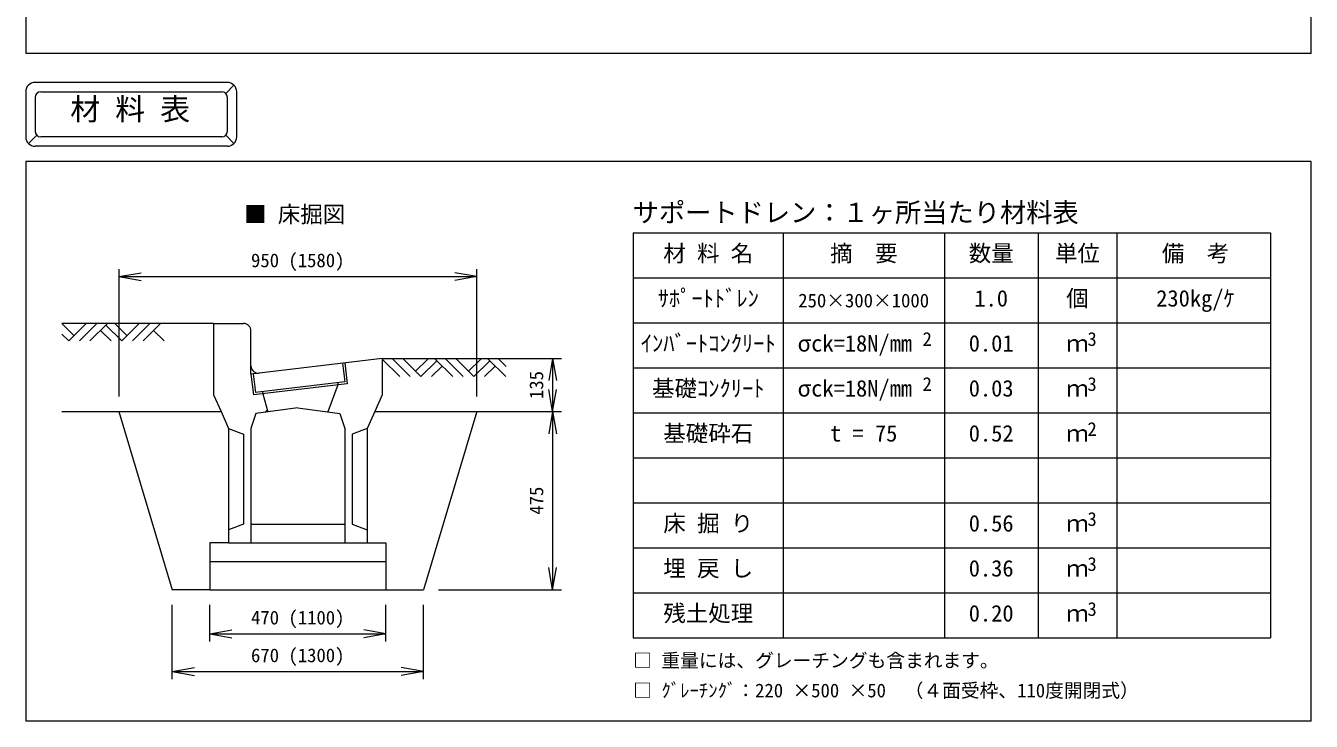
# Model space of a CAD drawing. Units: millimetres on the paper. Extents: x 76 to 506, y 34 to 571.
# Drawn here: x 81.9 to 253.4, y 34.5 to 127.2 of the extents above; entities that cross this region are included whole.
import ezdxf
from ezdxf.enums import TextEntityAlignment as Align

# ---------------------------------------------------------------- set-up
doc = ezdxf.new("R2010")
doc.units = ezdxf.units.MM
doc.layers.add('0_2', color=4, linetype='Continuous', lineweight=18)
doc.styles.add('ＭＳ ゴシック-5.0-0.0', font='')
doc.styles.get('ＭＳ ゴシック-5.0-0.0').set_extended_font_data('ＭＳ ゴシック-5.0-0.0')

msp = doc.modelspace()

# ---------------------------------------------------------------- linework, layer by layer
at = {"layer": '0_2'}
for p, q in [((81.949, 278.19), (81.949, 123.496)), ((253.449, 123.496), (253.449, 278.19)), ((253.449, 123.496), (81.949, 123.496)), ((81.949, 118.407), (81.949, 112.407)), ((108.846, 119.657), (83.199, 119.657)), ((83.949, 118.407), (108.096, 118.407)), ((108.627, 118.187), (109.73, 119.291)), ((110.096, 112.407), (110.096, 118.407)), ((83.199, 117.657), (83.199, 113.157)), ((108.846, 113.157), (108.846, 117.657)), ((83.419, 112.626), (82.315, 111.523)), ((108.096, 112.407), (83.949, 112.407)), ((108.627, 112.626), (109.73, 111.523)), ((108.846, 111.157), (83.199, 111.157)), ((253.449, 109.121), (81.949, 109.121)), ((81.949, 109.121), (81.949, 34.476)), ((253.449, 34.476), (253.449, 109.121)), ((163.002, 99.614), (163.002, 45.614)), ((163.002, 99.614), (248.002, 99.614)), ((183.002, 99.614), (183.002, 45.614)), ((204.502, 99.614), (204.502, 45.614)), ((217.002, 99.614), (217.002, 45.614)), ((227.502, 99.614), (227.502, 45.614)), ((248.002, 99.614), (248.002, 45.614)), ((94.377, 94.769), (94.377, 77.769)), ((142.127, 77.769), (142.127, 94.769)), ((94.377, 93.769), (97.332, 94.29)), ((94.377, 93.769), (142.127, 93.769)), ((94.377, 93.769), (97.332, 93.248)), ((142.127, 93.769), (139.173, 94.29)), ((142.127, 93.769), (139.173, 93.248)), ((163.002, 93.614), (248.002, 93.614)), ((88.403, 85.89), (86.775, 87.519)), ((107.002, 87.519), (86.775, 87.519)), ((90.032, 87.519), (87.696, 85.183)), ((91.446, 87.519), (89.11, 85.183)), ((92.86, 87.519), (90.525, 85.183)), ((95.474, 85.89), (93.846, 87.519)), ((97.103, 87.519), (94.767, 85.183)), ((98.517, 87.519), (96.181, 85.183)), ((99.931, 87.519), (97.596, 85.183)), ((107.002, 87.519), (107.002, 78.019)), ((107.002, 87.519), (111.002, 87.519)), ((163.002, 87.614), (248.002, 87.614)), ((87.696, 85.183), (86.775, 86.104)), ((93.353, 85.183), (91.939, 86.597)), ((94.767, 85.183), (92.646, 87.304)), ((100.424, 85.183), (99.01, 86.597)), ((112.002, 80.769), (112.002, 86.519)), ((129.502, 82.869), (112.002, 80.769)), ((129.502, 82.869), (129.502, 78.019)), ((129.502, 82.869), (153.443, 82.869)), ((129.502, 82.769), (131.838, 80.433)), ((130.917, 82.769), (133.252, 80.433)), ((132.331, 82.769), (134.667, 80.433)), ((133.96, 81.14), (135.588, 82.769)), ((134.667, 80.433), (136.788, 82.554)), ((136.574, 82.769), (138.909, 80.433)), ((137.988, 82.769), (140.324, 80.433)), ((139.402, 82.769), (141.738, 80.433)), ((141.031, 81.14), (142.659, 82.769)), ((141.738, 80.433), (143.859, 82.554)), ((143.645, 82.769), (145.98, 80.433)), ((145.059, 82.769), (146.057, 81.771)), ((152.238, 82.869), (151.717, 79.914)), ((152.238, 82.869), (152.238, 75.769)), ((152.238, 82.869), (152.759, 79.914)), ((112.002, 80.769), (112.336, 77.989)), ((112.009, 80.769), (112.003, 80.763)), ((112.3, 80.804), (112.598, 78.322)), ((124.215, 82.234), (124.513, 79.752)), ((124.513, 82.27), (124.846, 79.49)), ((136.081, 80.433), (137.495, 81.847)), ((143.152, 80.433), (144.566, 81.847)), ((163.002, 81.614), (248.002, 81.614)), ((124.846, 79.49), (112.336, 77.989)), ((124.513, 79.752), (112.598, 78.322)), ((123.605, 79.341), (122.269, 75.729)), ((123.569, 79.639), (123.605, 79.341)), ((107.002, 78.019), (108.002, 75.769)), ((113.541, 78.435), (113.577, 78.138)), ((113.577, 78.138), (114.236, 75.729)), ((129.502, 78.019), (128.502, 75.769)), ((152.238, 75.769), (151.717, 78.723)), ((152.238, 75.769), (152.759, 78.723)), ((112.666, 75.519), (112.002, 73.519)), ((118.252, 76.269), (112.666, 75.519)), ((114.172, 75.962), (113.893, 75.683)), ((118.252, 76.269), (123.839, 75.519)), ((123.839, 75.519), (124.502, 73.519)), ((152.238, 75.769), (151.717, 72.814)), ((152.238, 75.769), (152.759, 72.814)), ((152.238, 75.769), (152.238, 52.019)), ((163.002, 75.614), (248.002, 75.614)), ((109.002, 73.519), (111.002, 72.769)), ((111.002, 72.769), (111.002, 60.769)), ((112.002, 73.519), (112.002, 58.269)), ((124.502, 73.519), (124.502, 58.269)), ((127.502, 73.519), (125.502, 72.769)), ((125.502, 72.769), (125.502, 60.769)), ((163.002, 69.614), (248.002, 69.614)), ((163.002, 63.614), (248.002, 63.614)), ((111.002, 60.769), (109.002, 60.019)), ((112.002, 60.769), (124.502, 60.769)), ((125.502, 60.769), (127.502, 60.019)), ((109.002, 58.269), (127.502, 58.269)), ((163.002, 57.614), (248.002, 57.614)), ((106.502, 55.769), (130.002, 55.769)), ((152.238, 52.019), (151.717, 54.973)), ((152.238, 52.019), (152.759, 54.973)), ((137.002, 52.019), (153.443, 52.019)), ((163.002, 51.614), (248.002, 51.614)), ((101.502, 40.104), (101.502, 50.019)), ((106.502, 45.13), (106.502, 50.019)), ((130.002, 45.13), (130.002, 50.019)), ((135.002, 40.104), (135.002, 50.019)), ((106.502, 46.13), (109.457, 46.651)), ((130.002, 46.13), (127.048, 46.651)), ((106.502, 46.13), (130.002, 46.13)), ((106.502, 46.13), (109.457, 45.609)), ((130.002, 46.13), (127.048, 45.609)), ((163.002, 45.614), (248.002, 45.614)), ((101.502, 41.104), (104.457, 41.625)), ((135.002, 41.104), (132.048, 41.625)), ((101.502, 41.104), (135.002, 41.104)), ((101.502, 41.104), (104.457, 40.583)), ((135.002, 41.104), (132.048, 40.583)), ((253.449, 34.476), (81.949, 34.476))]:
    msp.add_line(p, q, dxfattribs=at)
at = {"layer": '0_2', "color": 2}
for p, q in [((86.775, 75.769), (94.377, 75.769)), ((94.377, 75.769), (108.002, 75.769)), ((94.377, 75.769), (101.502, 52.019)), ((108.002, 75.769), (109.002, 73.519)), ((128.502, 75.769), (127.502, 73.519)), ((128.502, 75.769), (142.127, 75.769)), ((142.127, 75.769), (135.002, 52.019)), ((142.127, 75.769), (153.443, 75.769)), ((109.002, 73.519), (109.002, 58.269)), ((127.502, 73.519), (127.502, 58.269)), ((106.502, 58.269), (106.502, 52.019)), ((109.002, 58.269), (106.502, 58.269)), ((127.502, 58.269), (130.002, 58.269)), ((130.002, 58.269), (130.002, 52.019)), ((106.502, 52.019), (101.502, 52.019)), ((106.502, 52.019), (130.002, 52.019)), ((130.002, 52.019), (135.002, 52.019))]:
    msp.add_line(p, q, dxfattribs=at)
at = {"layer": '0_2'}
for centre, radius, start, end in [((83.199, 118.407), 1.25, 90, 180), ((83.949, 117.657), 0.75, 90, 180), ((108.096, 117.657), 0.75, 0, 90), ((108.846, 118.407), 1.25, 0, 90), ((83.199, 112.407), 1.25, 180, 270), ((83.949, 113.157), 0.75, 180, 270), ((108.096, 113.157), 0.75, 270, 0), ((108.846, 112.407), 1.25, 270, 0), ((111.002, 86.519), 1, 0, 90), ((113.002, 81.874), 1, 180, 275.71059)]:
    msp.add_arc(centre, radius, start, end, dxfattribs=at)

# ---------------------------------------------------------------- texts
at = {"layer": '0_2', "color": 7, "style": 'ＭＳ ゴシック-5.0-0.0'}
for s, height, p in [('材 料 表', 2.933, (87.887, 113.754)), ('■ 床掘図', 2.199, (111.081, 100.322)), ('サポートドレン：１ヶ所当たり材料表', 2.566, (162.921, 100.266)), ('材 料 名', 2.199, (167.007, 95.114)), ('摘\u3000要', 2.199, (189.255, 95.114)), ('数量', 2.199, (207.753, 95.114)), ('単位', 2.199, (219.253, 95.114)), ('備\u3000考', 2.199, (233.507, 95.114)), ('950 (1580)', 1.833, (112.004, 94.47)), ('ｻﾎﾟｰﾄﾄﾞﾚﾝ', 2.199, (166.261, 89.115)), ('250×300×1000', 1.833, (185.005, 89.115)), ('1.0', 2.199, (208.503, 89.116)), ('個', 2.199, (220.754, 89.115)), ('230kg/ｹ', 2.199, (232.762, 89.115)), ('ｲﾝﾊﾞｰﾄｺﾝｸﾘｰﾄ', 2.199, (164.006, 83.115)), ('σck=18N/mm', 2.199, (184.91, 83.115)), ('2', 1.833, (201.588, 83.977)), ('0.01', 2.199, (207.753, 83.115)), ('3', 1.833, (223.582, 83.976)), ('ｍ', 2.199, (220.754, 83.114)), ('基礎ｺﾝｸﾘｰﾄ', 2.199, (165.506, 77.115)), ('σck=18N/mm', 2.199, (184.91, 77.115)), ('2', 1.833, (201.589, 77.976)), ('0.03', 2.199, (207.753, 77.115)), ('ｍ', 2.199, (220.754, 77.114)), ('3', 1.833, (223.582, 77.976)), ('基礎砕石', 2.199, (167.006, 71.115)), ('t = 75', 2.199, (189.256, 71.115)), ('0.52', 2.199, (207.753, 71.115)), ('2', 1.833, (223.585, 71.976)), ('ｍ', 2.199, (220.754, 71.114)), ('床 掘 り', 2.199, (167.007, 59.116)), ('0.56', 2.199, (207.753, 59.116)), ('3', 1.833, (223.583, 59.976)), ('ｍ', 2.199, (220.754, 59.115)), ('埋 戻 し', 2.199, (167.006, 53.116)), ('0.36', 2.199, (207.753, 53.116)), ('ｍ', 2.199, (220.754, 53.115)), ('3', 1.833, (223.583, 53.976)), ('残土処理', 2.199, (167.006, 47.116)), ('0.20', 2.199, (207.753, 47.116)), ('3', 1.833, (223.583, 47.976)), ('470 (1100)', 1.833, (112.004, 46.831)), ('ｍ', 2.199, (220.754, 47.115)), ('670 (1300)', 1.833, (112.004, 41.804)), ('□ 重量には、グレーチングも含まれます。', 1.833, (163.002, 41.117)), ('□ ｸﾞﾚｰﾁﾝｸﾞ：220 ×500 ×50  （４面受枠、110度開閉式）', 1.833, (163.002, 37.117))]:
    msp.add_text(s, height=height, dxfattribs=at).set_placement(p, align=Align.BOTTOM_LEFT)
for s, p in [('135', (151.538, 77.444)), ('475', (151.54, 62.019))]:
    msp.add_text(s, height=1.833, rotation=90, dxfattribs=at).set_placement(p, align=Align.BOTTOM_LEFT)

doc.saveas('drawing.dxf')
